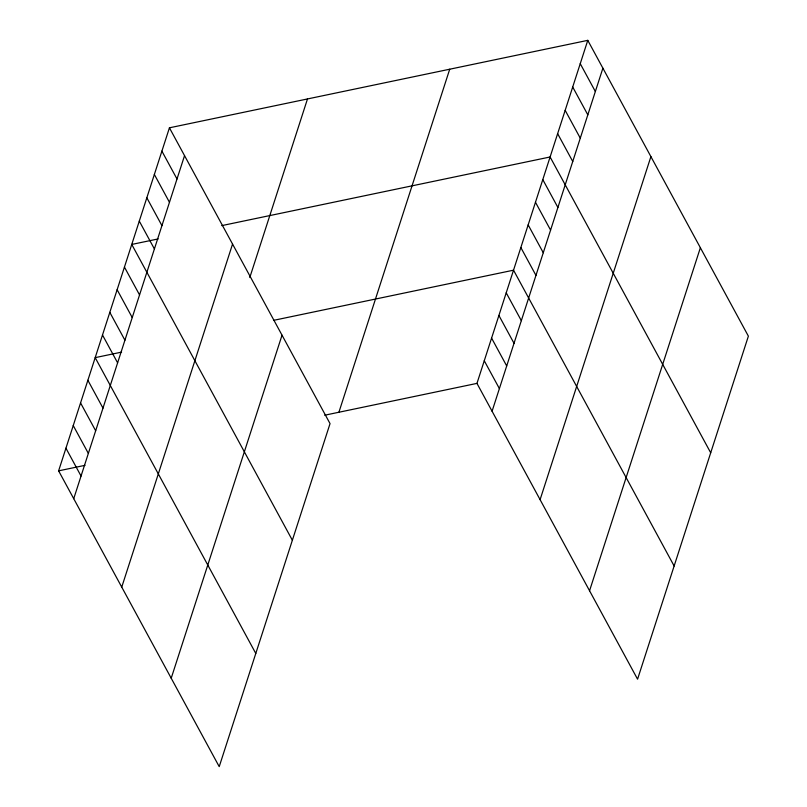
<?xml version="1.0" encoding="UTF-8"?>
<svg xmlns="http://www.w3.org/2000/svg" width="807" height="807" viewBox="0 0 807 807"><rect width="100%" height="100%" fill="white"/><g stroke="black" fill="none" stroke-linecap="round" stroke-linejoin="round"><path stroke-width="1.21" d="M169.43 127.809L330.043 423.614L219.222 766.65L58.618 470.844L169.43 127.809L587.778 40.35L748.382 336.156L637.57 679.191L476.957 383.386L587.778 40.35M73.73 498.686L184.541 155.65M121.746 587.113L232.557 244.077M249.787 277.537L307.487 98.948M171.215 678.223L282.026 335.187M338.91 412.246L449.721 69.21M492.078 411.227L602.89 68.191M540.095 499.654L650.906 156.619M589.554 590.764L700.375 247.729M158.162 238.922L131.753 244.44L292.366 540.246M221.784 225.617L550.102 156.982L710.705 452.788M121.595 352.124L95.186 357.642L255.789 653.448M273.543 320.359L513.534 270.184L674.138 565.989M58.618 470.844L85.028 465.326M324.686 415.222L476.957 383.386M580.243 63.672L595.354 91.514M572.708 87.005L587.819 114.846M565.172 110.327L580.283 138.168M557.637 133.659L572.748 161.501M542.788 179.618L557.899 207.46M535.475 202.264L550.586 230.106M528.161 224.901L543.272 252.742M520.848 247.547L535.959 275.389M506.221 292.82L521.332 320.661M498.897 315.466L514.019 343.308M491.584 338.103L506.705 365.944M484.271 360.749L499.392 388.591M161.894 151.131L177.005 178.972M154.359 174.463L169.47 202.305M146.824 197.786L161.935 225.627M139.288 221.108L154.399 248.949M124.439 267.077L139.55 294.918M117.126 289.723L132.237 317.565M109.813 312.359L124.924 340.201M102.499 335.006L117.61 362.837M87.872 380.279L102.983 408.12M80.559 402.925L95.67 430.767M73.245 425.561L88.356 453.403M65.932 448.208L81.043 476.039"/></g></svg>
